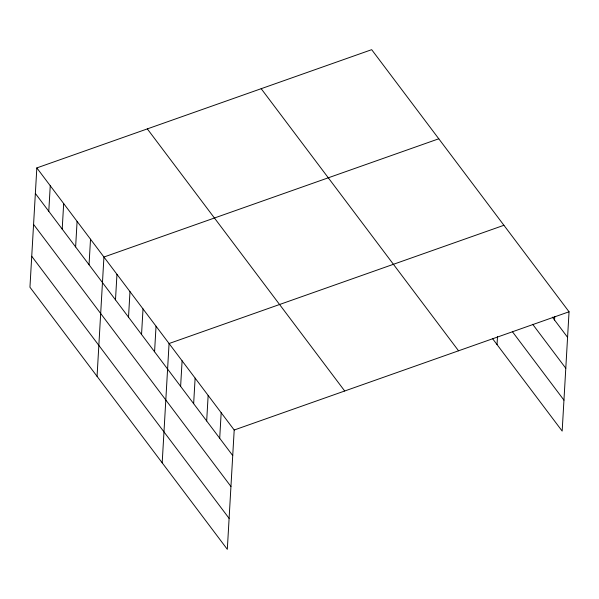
<?xml version="1.0" encoding="UTF-8"?>
<svg xmlns="http://www.w3.org/2000/svg" width="599" height="599" viewBox="0 0 599 599"><rect width="100%" height="100%" fill="white"/><g stroke="black" fill="none" stroke-linecap="round" stroke-linejoin="round"><path stroke-width="0.9" d="M36.831 167.915L29.95 287.221L227.321 549.328L234.202 430.015L36.831 167.915L371.68 49.672L569.05 311.779L562.169 431.085L492.692 338.824M48.781 211.282L50.249 185.735M62.199 229.103L63.674 203.555M75.624 246.923L77.091 221.383M89.041 264.751L90.516 239.203M97.06 376.337L103.934 257.031L438.782 138.788M115.487 299.867L116.962 274.327M128.515 317.171L129.99 291.623M141.544 334.467L143.019 308.927M154.572 351.77L156.04 326.223M162.187 462.832L169.068 343.526L503.916 225.284M180.621 386.362L182.096 360.823M193.649 403.666L195.124 378.119M206.677 420.962L208.153 395.422M219.706 438.258L221.173 412.718M497.035 344.59L497.507 336.406M554.554 320.023L554.764 316.377M234.202 430.015L569.05 311.779M552.383 317.141L567.575 337.319M532.683 324.299L565.793 368.265M512.392 331.666L563.959 400.147M261.179 88.689L458.549 350.797M147.332 128.897L344.702 390.997M35.356 193.455L232.726 455.562M33.574 224.4L230.944 486.5M31.732 256.275L229.11 518.382"/></g></svg>
